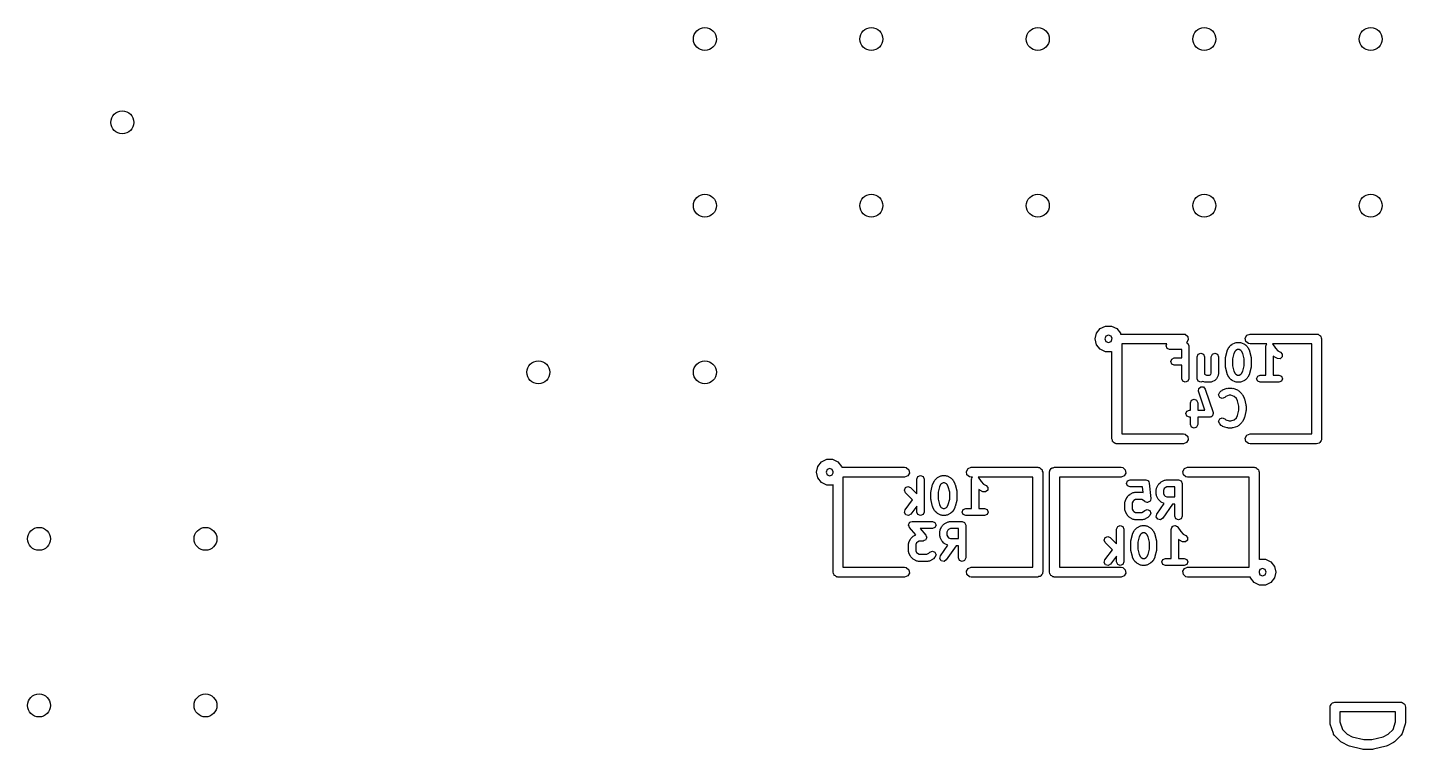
# Model space of a CAD drawing. Extents: x 0.14 to 1.86, y 0.19 to 1.06.
# Drawn here: x 0.143 to 0.971, y 0.624 to 1.057 of the extents above; entities that cross this region are included whole.
import ezdxf

# ---------------------------------------------------------------- set-up
doc = ezdxf.new("R2010")
doc.units = 0
doc.header["$MEASUREMENT"] = 0
doc.layers.add('BLACK', color=7, linetype='CONTINUOUS')

msp = doc.modelspace()

# ---------------------------------------------------------------- linework, layer by layer
at = {"layer": 'BLACK', "linetype": 'CONTINUOUS'}
for p, q in [((0.78754, 0.87622), (0.79073, 0.87775)), ((0.79073, 0.87775), (0.79427, 0.87775)), ((0.79427, 0.87775), (0.79746, 0.87622)), ((0.78455, 0.87), (0.78533, 0.87345)), ((0.78533, 0.86655), (0.78455, 0.87)), ((0.78533, 0.87345), (0.78754, 0.87622)), ((0.79093, 0.87157), (0.79028, 0.87)), ((0.79028, 0.87), (0.79093, 0.86843)), ((0.7925, 0.87222), (0.79093, 0.87157)), ((0.79407, 0.87157), (0.7925, 0.87222)), ((0.7946, 0.87029), (0.79407, 0.87157)), ((0.79407, 0.86843), (0.79455, 0.86959)), ((0.79455, 0.87), (0.7946, 0.87029)), ((0.79455, 0.86959), (0.79455, 0.87)), ((0.79746, 0.87622), (0.79967, 0.87345)), ((0.79967, 0.87345), (0.79978, 0.87295)), ((0.79978, 0.87295), (0.8375, 0.87295)), ((0.8375, 0.87295), (0.83851, 0.87277)), ((0.83851, 0.87277), (0.84006, 0.87148)), ((0.84041, 0.86949), (0.8394, 0.86774)), ((0.84006, 0.87148), (0.84041, 0.86949)), ((0.87459, 0.87051), (0.8756, 0.87226)), ((0.87494, 0.86852), (0.87459, 0.87051)), ((0.8756, 0.87226), (0.8775, 0.87295)), ((0.8775, 0.87295), (0.9175, 0.87295)), ((0.9175, 0.87295), (0.91788, 0.87289)), ((0.91788, 0.87289), (0.91801, 0.87291)), ((0.91801, 0.87291), (0.91813, 0.87284)), ((0.91813, 0.87284), (0.91851, 0.87277)), ((0.91851, 0.87277), (0.9191, 0.87228)), ((0.9191, 0.87228), (0.91976, 0.8719)), ((0.91976, 0.8719), (0.91985, 0.87165)), ((0.91985, 0.87165), (0.92006, 0.87148)), ((0.92006, 0.87148), (0.92019, 0.87072)), ((0.92019, 0.87072), (0.92045, 0.87)), ((0.92045, 0.87), (0.92045, 0.81)), ((0.78754, 0.86378), (0.78533, 0.86655)), ((0.79073, 0.86225), (0.78754, 0.86378)), ((0.79427, 0.86225), (0.79073, 0.86225)), ((0.79093, 0.86843), (0.7925, 0.86778)), ((0.7925, 0.86778), (0.79407, 0.86843)), ((0.79455, 0.86238), (0.79427, 0.86225)), ((0.79455, 0.81), (0.79455, 0.86238)), ((0.82756, 0.86705), (0.80045, 0.86705)), ((0.80045, 0.86705), (0.80045, 0.81295)), ((0.82705, 0.86581), (0.82756, 0.86705)), ((0.82768, 0.86429), (0.82705, 0.86581)), ((0.8292, 0.86366), (0.82768, 0.86429)), ((0.83643, 0.86366), (0.8292, 0.86366)), ((0.83643, 0.85858), (0.83643, 0.86366)), ((0.8394, 0.86774), (0.83925, 0.86768)), ((0.83925, 0.86768), (0.8401, 0.86733)), ((0.8401, 0.86733), (0.84073, 0.86581)), ((0.84073, 0.86581), (0.84073, 0.84611)), ((0.84644, 0.86076), (0.84796, 0.86139)), ((0.84796, 0.86139), (0.84948, 0.86076)), ((0.85488, 0.86076), (0.8564, 0.86139)), ((0.8564, 0.86139), (0.85792, 0.86076)), ((0.86276, 0.85883), (0.8637, 0.86258)), ((0.8637, 0.86258), (0.86384, 0.86278)), ((0.86384, 0.86278), (0.86386, 0.86302)), ((0.86386, 0.86302), (0.8648, 0.8649)), ((0.8648, 0.8649), (0.86507, 0.86513)), ((0.86507, 0.86513), (0.8652, 0.86545)), ((0.8652, 0.86545), (0.86614, 0.86639)), ((0.86614, 0.86639), (0.86647, 0.86653)), ((0.86647, 0.86653), (0.8667, 0.86679)), ((0.8667, 0.86679), (0.86857, 0.86773)), ((0.86781, 0.86131), (0.867, 0.85804)), ((0.86849, 0.86266), (0.86781, 0.86131)), ((0.86893, 0.8631), (0.86849, 0.86266)), ((0.86857, 0.86773), (0.86907, 0.86777)), ((0.87004, 0.86366), (0.86893, 0.8631)), ((0.86907, 0.86777), (0.86954, 0.86796)), ((0.86954, 0.86796), (0.87141, 0.86796)), ((0.8709, 0.86366), (0.87004, 0.86366)), ((0.87201, 0.8631), (0.8709, 0.86366)), ((0.87141, 0.86796), (0.87187, 0.86777)), ((0.87187, 0.86777), (0.87237, 0.86773)), ((0.87246, 0.86266), (0.87201, 0.8631)), ((0.87237, 0.86773), (0.87425, 0.86679)), ((0.87314, 0.86131), (0.87246, 0.86266)), ((0.87395, 0.85804), (0.87314, 0.86131)), ((0.87425, 0.86679), (0.87448, 0.86653)), ((0.87448, 0.86653), (0.87481, 0.86639)), ((0.87481, 0.86639), (0.87575, 0.86545)), ((0.87649, 0.86723), (0.87494, 0.86852)), ((0.87575, 0.86545), (0.87588, 0.86513)), ((0.87588, 0.86513), (0.87615, 0.8649)), ((0.87615, 0.8649), (0.87709, 0.86302)), ((0.8775, 0.86705), (0.87649, 0.86723)), ((0.87709, 0.86302), (0.8771, 0.86278)), ((0.8771, 0.86278), (0.87725, 0.86258)), ((0.87725, 0.86258), (0.87819, 0.85883)), ((0.8876, 0.86705), (0.8775, 0.86705)), ((0.88709, 0.86581), (0.88717, 0.86601)), ((0.88709, 0.84826), (0.88709, 0.86581)), ((0.88713, 0.86623), (0.88748, 0.86675)), ((0.88717, 0.86601), (0.88713, 0.86623)), ((0.88748, 0.86675), (0.8876, 0.86705)), ((0.91455, 0.86705), (0.89096, 0.86705)), ((0.89096, 0.86705), (0.89102, 0.867)), ((0.89102, 0.867), (0.89278, 0.86437)), ((0.89278, 0.86437), (0.89426, 0.86289)), ((0.89426, 0.86289), (0.89583, 0.8621)), ((0.89583, 0.8621), (0.8969, 0.86086)), ((0.8969, 0.86086), (0.89679, 0.85922)), ((0.91455, 0.81295), (0.91455, 0.86705)), ((0.82986, 0.85643), (0.83049, 0.85795)), ((0.83049, 0.85491), (0.82986, 0.85643)), ((0.83049, 0.85795), (0.83201, 0.85858)), ((0.83201, 0.85428), (0.83049, 0.85491)), ((0.83201, 0.85858), (0.83643, 0.85858)), ((0.83643, 0.85428), (0.83201, 0.85428)), ((0.83643, 0.84611), (0.83643, 0.85428)), ((0.84581, 0.85924), (0.84644, 0.86076)), ((0.84581, 0.84611), (0.84581, 0.85924)), ((0.84948, 0.86076), (0.85011, 0.85924)), ((0.85011, 0.85924), (0.85011, 0.84888)), ((0.85425, 0.85924), (0.85488, 0.86076)), ((0.85425, 0.84943), (0.85425, 0.85924)), ((0.85792, 0.86076), (0.85855, 0.85924)), ((0.85855, 0.85924), (0.85855, 0.84892)), ((0.8627, 0.85831), (0.8628, 0.85856)), ((0.8627, 0.85361), (0.8627, 0.85831)), ((0.8628, 0.85336), (0.8627, 0.85361)), ((0.8628, 0.85856), (0.86276, 0.85883)), ((0.86276, 0.85309), (0.8628, 0.85336)), ((0.8637, 0.84934), (0.86276, 0.85309)), ((0.867, 0.85804), (0.867, 0.85388)), ((0.867, 0.85388), (0.86781, 0.85061)), ((0.87314, 0.85061), (0.87395, 0.85388)), ((0.87395, 0.85388), (0.87395, 0.85804)), ((0.87819, 0.85309), (0.87725, 0.84934)), ((0.87819, 0.85883), (0.87815, 0.85856)), ((0.87815, 0.85856), (0.87825, 0.85831)), ((0.87825, 0.85361), (0.87815, 0.85336)), ((0.87815, 0.85336), (0.87819, 0.85309)), ((0.87825, 0.85831), (0.87825, 0.85361)), ((0.89147, 0.8596), (0.89139, 0.85968)), ((0.89139, 0.85968), (0.89139, 0.84826)), ((0.89179, 0.85946), (0.89147, 0.8596)), ((0.89203, 0.8592), (0.89179, 0.85946)), ((0.8939, 0.85826), (0.89203, 0.8592)), ((0.89554, 0.85814), (0.8939, 0.85826)), ((0.89679, 0.85922), (0.89554, 0.85814)), ((0.83706, 0.84459), (0.83643, 0.84611)), ((0.83858, 0.84396), (0.83706, 0.84459)), ((0.8401, 0.84459), (0.83858, 0.84396)), ((0.84073, 0.84611), (0.8401, 0.84459)), ((0.84644, 0.84459), (0.84581, 0.84611)), ((0.84796, 0.84396), (0.84644, 0.84459)), ((0.84922, 0.84448), (0.84796, 0.84396)), ((0.84981, 0.84419), (0.84922, 0.84448)), ((0.85011, 0.84888), (0.85017, 0.84882)), ((0.85017, 0.84882), (0.85128, 0.84826)), ((0.85128, 0.84826), (0.85308, 0.84826)), ((0.85308, 0.84826), (0.85386, 0.84865)), ((0.85386, 0.84865), (0.85425, 0.84943)), ((0.85643, 0.84513), (0.85455, 0.84419)), ((0.85687, 0.84564), (0.85643, 0.84513)), ((0.85739, 0.84609), (0.85687, 0.84564)), ((0.85833, 0.84796), (0.85739, 0.84609)), ((0.85836, 0.84846), (0.85833, 0.84796)), ((0.85855, 0.84892), (0.85836, 0.84846)), ((0.86384, 0.84914), (0.8637, 0.84934)), ((0.86386, 0.8489), (0.86384, 0.84914)), ((0.8648, 0.84702), (0.86386, 0.8489)), ((0.86507, 0.84679), (0.8648, 0.84702)), ((0.8652, 0.84647), (0.86507, 0.84679)), ((0.86614, 0.84553), (0.8652, 0.84647)), ((0.86647, 0.84539), (0.86614, 0.84553)), ((0.8667, 0.84513), (0.86647, 0.84539)), ((0.86857, 0.84419), (0.8667, 0.84513)), ((0.86781, 0.85061), (0.86849, 0.84926)), ((0.86849, 0.84926), (0.86893, 0.84882)), ((0.86893, 0.84882), (0.87004, 0.84826)), ((0.87004, 0.84826), (0.8709, 0.84826)), ((0.8709, 0.84826), (0.87201, 0.84882)), ((0.87201, 0.84882), (0.87246, 0.84926)), ((0.87425, 0.84513), (0.87237, 0.84419)), ((0.87246, 0.84926), (0.87314, 0.85061)), ((0.87448, 0.84539), (0.87425, 0.84513)), ((0.87481, 0.84553), (0.87448, 0.84539)), ((0.87575, 0.84647), (0.87481, 0.84553)), ((0.87588, 0.84679), (0.87575, 0.84647)), ((0.87615, 0.84702), (0.87588, 0.84679)), ((0.87709, 0.8489), (0.87615, 0.84702)), ((0.8771, 0.84914), (0.87709, 0.8489)), ((0.87725, 0.84934), (0.8771, 0.84914)), ((0.88146, 0.84611), (0.88209, 0.84763)), ((0.88209, 0.84459), (0.88146, 0.84611)), ((0.88209, 0.84763), (0.88361, 0.84826)), ((0.88361, 0.84396), (0.88209, 0.84459)), ((0.88361, 0.84826), (0.88709, 0.84826)), ((0.89139, 0.84826), (0.89486, 0.84826)), ((0.89486, 0.84826), (0.89638, 0.84763)), ((0.89638, 0.84459), (0.89486, 0.84396)), ((0.89638, 0.84763), (0.89701, 0.84611)), ((0.89701, 0.84611), (0.89638, 0.84459)), ((0.84655, 0.83857), (0.84667, 0.84021)), ((0.8503, 0.82733), (0.84655, 0.83857)), ((0.84667, 0.84021), (0.84791, 0.84129)), ((0.84791, 0.84129), (0.84955, 0.84117)), ((0.84955, 0.84117), (0.85063, 0.83993)), ((0.85031, 0.84415), (0.84981, 0.84419)), ((0.85077, 0.84396), (0.85031, 0.84415)), ((0.85063, 0.83993), (0.85532, 0.82586)), ((0.85359, 0.84396), (0.85077, 0.84396)), ((0.85405, 0.84415), (0.85359, 0.84396)), ((0.85455, 0.84419), (0.85405, 0.84415)), ((0.85863, 0.83643), (0.85926, 0.83795)), ((0.85926, 0.83491), (0.85863, 0.83643)), ((0.85926, 0.83795), (0.8602, 0.83889)), ((0.8602, 0.83889), (0.86066, 0.83908)), ((0.86066, 0.83908), (0.86104, 0.83941)), ((0.86104, 0.83941), (0.86386, 0.84035)), ((0.86488, 0.83616), (0.86288, 0.83549)), ((0.86386, 0.84035), (0.86421, 0.84032)), ((0.86421, 0.84032), (0.86454, 0.84046)), ((0.86454, 0.84046), (0.86641, 0.84046)), ((0.86606, 0.83616), (0.86488, 0.83616)), ((0.86806, 0.83549), (0.86606, 0.83616)), ((0.86641, 0.84046), (0.86674, 0.84032)), ((0.86674, 0.84032), (0.86709, 0.84035)), ((0.86709, 0.84035), (0.86991, 0.83941)), ((0.86907, 0.84415), (0.86857, 0.84419)), ((0.86954, 0.84396), (0.86907, 0.84415)), ((0.87141, 0.84396), (0.86954, 0.84396)), ((0.86991, 0.83941), (0.87028, 0.83908)), ((0.87028, 0.83908), (0.87075, 0.83889)), ((0.87075, 0.83889), (0.87262, 0.83702)), ((0.87187, 0.84415), (0.87141, 0.84396)), ((0.87237, 0.84419), (0.87187, 0.84415)), ((0.87262, 0.83702), (0.87276, 0.83669)), ((0.87276, 0.83669), (0.87303, 0.83646)), ((0.87303, 0.83646), (0.87396, 0.83458)), ((0.88924, 0.84396), (0.88361, 0.84396)), ((0.89486, 0.84396), (0.88924, 0.84396)), ((0.84175, 0.83174), (0.84238, 0.83326)), ((0.84175, 0.82733), (0.84175, 0.83174)), ((0.84238, 0.83326), (0.8439, 0.83389)), ((0.8439, 0.83389), (0.84542, 0.83326)), ((0.84542, 0.83326), (0.84605, 0.83174)), ((0.84605, 0.83174), (0.84605, 0.82733)), ((0.86078, 0.83428), (0.85926, 0.83491)), ((0.8623, 0.83491), (0.86078, 0.83428)), ((0.86288, 0.83549), (0.8623, 0.83491)), ((0.86934, 0.83422), (0.86806, 0.83549)), ((0.87001, 0.83287), (0.86934, 0.83422)), ((0.87083, 0.8296), (0.87001, 0.83287)), ((0.87083, 0.82732), (0.87083, 0.8296)), ((0.87396, 0.83458), (0.87398, 0.83434)), ((0.87398, 0.83434), (0.87413, 0.83414)), ((0.87413, 0.83414), (0.87506, 0.83039)), ((0.87506, 0.83039), (0.87502, 0.83012)), ((0.87502, 0.83012), (0.87513, 0.82987)), ((0.87513, 0.82987), (0.87513, 0.82705)), ((0.83893, 0.82518), (0.83956, 0.8267)), ((0.83956, 0.82366), (0.83893, 0.82518)), ((0.83956, 0.8267), (0.84108, 0.82733)), ((0.84108, 0.82303), (0.83956, 0.82366)), ((0.84108, 0.82733), (0.84175, 0.82733)), ((0.84175, 0.82303), (0.84108, 0.82303)), ((0.84175, 0.81861), (0.84175, 0.82303)), ((0.84605, 0.82733), (0.8503, 0.82733)), ((0.85328, 0.82303), (0.84605, 0.82303)), ((0.84605, 0.82303), (0.84605, 0.81861)), ((0.85361, 0.82316), (0.85328, 0.82303)), ((0.85396, 0.82314), (0.85361, 0.82316)), ((0.85434, 0.82346), (0.85396, 0.82314)), ((0.8548, 0.82366), (0.85434, 0.82346)), ((0.85493, 0.82398), (0.8548, 0.82366)), ((0.8552, 0.82422), (0.85493, 0.82398)), ((0.85524, 0.82471), (0.8552, 0.82422)), ((0.85543, 0.82518), (0.85524, 0.82471)), ((0.85532, 0.82586), (0.85529, 0.8255)), ((0.85529, 0.8255), (0.85543, 0.82518)), ((0.85863, 0.82049), (0.85926, 0.82201)), ((0.85926, 0.81897), (0.85863, 0.82049)), ((0.85926, 0.82201), (0.86078, 0.82264)), ((0.86078, 0.82264), (0.8623, 0.82201)), ((0.8623, 0.82201), (0.86288, 0.82143)), ((0.86288, 0.82143), (0.86488, 0.82076)), ((0.86488, 0.82076), (0.86606, 0.82076)), ((0.86606, 0.82076), (0.86806, 0.82143)), ((0.86806, 0.82143), (0.86934, 0.8227)), ((0.86934, 0.8227), (0.87001, 0.82405)), ((0.87001, 0.82405), (0.87083, 0.82732)), ((0.87262, 0.8199), (0.87075, 0.81803)), ((0.87276, 0.82023), (0.87262, 0.8199)), ((0.87303, 0.82046), (0.87276, 0.82023)), ((0.87396, 0.82234), (0.87303, 0.82046)), ((0.87398, 0.82258), (0.87396, 0.82234)), ((0.87413, 0.82278), (0.87398, 0.82258)), ((0.87506, 0.82653), (0.87413, 0.82278)), ((0.87513, 0.82705), (0.87502, 0.8268)), ((0.87502, 0.8268), (0.87506, 0.82653)), ((0.80045, 0.81295), (0.8375, 0.81295)), ((0.8375, 0.81295), (0.83851, 0.81277)), ((0.83851, 0.81277), (0.84006, 0.81148)), ((0.84006, 0.81148), (0.84041, 0.80949)), ((0.84238, 0.81709), (0.84175, 0.81861)), ((0.8439, 0.81646), (0.84238, 0.81709)), ((0.84542, 0.81709), (0.8439, 0.81646)), ((0.84605, 0.81861), (0.84542, 0.81709)), ((0.8602, 0.81803), (0.85926, 0.81897)), ((0.86066, 0.81784), (0.8602, 0.81803)), ((0.86104, 0.81751), (0.86066, 0.81784)), ((0.86386, 0.81657), (0.86104, 0.81751)), ((0.86421, 0.8166), (0.86386, 0.81657)), ((0.86454, 0.81646), (0.86421, 0.8166)), ((0.86641, 0.81646), (0.86454, 0.81646)), ((0.86674, 0.8166), (0.86641, 0.81646)), ((0.86709, 0.81657), (0.86674, 0.8166)), ((0.86991, 0.81751), (0.86709, 0.81657)), ((0.87028, 0.81784), (0.86991, 0.81751)), ((0.87075, 0.81803), (0.87028, 0.81784)), ((0.87459, 0.81051), (0.8756, 0.81226)), ((0.8756, 0.81226), (0.8775, 0.81295)), ((0.8775, 0.81295), (0.91455, 0.81295)), ((0.79481, 0.80928), (0.79455, 0.81)), ((0.79494, 0.80852), (0.79481, 0.80928)), ((0.79515, 0.80835), (0.79494, 0.80852)), ((0.79524, 0.8081), (0.79515, 0.80835)), ((0.7959, 0.80772), (0.79524, 0.8081)), ((0.79649, 0.80723), (0.7959, 0.80772)), ((0.79687, 0.80716), (0.79649, 0.80723)), ((0.79699, 0.80709), (0.79687, 0.80716)), ((0.79712, 0.80711), (0.79699, 0.80709)), ((0.7975, 0.80705), (0.79712, 0.80711)), ((0.8375, 0.80705), (0.7975, 0.80705)), ((0.8394, 0.80774), (0.8375, 0.80705)), ((0.84041, 0.80949), (0.8394, 0.80774)), ((0.87494, 0.80852), (0.87459, 0.81051)), ((0.87649, 0.80723), (0.87494, 0.80852)), ((0.8775, 0.80705), (0.87649, 0.80723)), ((0.9175, 0.80705), (0.8775, 0.80705)), ((0.91822, 0.80731), (0.9175, 0.80705)), ((0.91898, 0.80744), (0.91822, 0.80731)), ((0.91915, 0.80765), (0.91898, 0.80744)), ((0.9194, 0.80774), (0.91915, 0.80765)), ((0.91978, 0.8084), (0.9194, 0.80774)), ((0.92027, 0.80899), (0.91978, 0.8084)), ((0.92034, 0.80937), (0.92027, 0.80899)), ((0.92041, 0.80949), (0.92034, 0.80937)), ((0.92045, 0.81), (0.92039, 0.80962)), ((0.92039, 0.80962), (0.92041, 0.80949)), ((0.61783, 0.79345), (0.62004, 0.79622)), ((0.62004, 0.79622), (0.62323, 0.79775)), ((0.62323, 0.79775), (0.62677, 0.79775)), ((0.62677, 0.79775), (0.62996, 0.79622)), ((0.62996, 0.79622), (0.63217, 0.79345)), ((0.61705, 0.79), (0.61783, 0.79345)), ((0.61783, 0.78655), (0.61705, 0.79)), ((0.62004, 0.78378), (0.61783, 0.78655)), ((0.62343, 0.79157), (0.62278, 0.79)), ((0.62278, 0.79), (0.62343, 0.78843)), ((0.625, 0.79222), (0.62343, 0.79157)), ((0.62343, 0.78843), (0.625, 0.78778)), ((0.62657, 0.79157), (0.625, 0.79222)), ((0.625, 0.78778), (0.62657, 0.78843)), ((0.6271, 0.79029), (0.62657, 0.79157)), ((0.62657, 0.78843), (0.62705, 0.78959)), ((0.62705, 0.79), (0.6271, 0.79029)), ((0.62705, 0.78959), (0.62705, 0.79)), ((0.63217, 0.79345), (0.63228, 0.79295)), ((0.63228, 0.79295), (0.67, 0.79295)), ((0.67, 0.78705), (0.63295, 0.78705)), ((0.63295, 0.78705), (0.63295, 0.73295)), ((0.67, 0.79295), (0.67101, 0.79277)), ((0.6719, 0.78774), (0.67, 0.78705)), ((0.67101, 0.79277), (0.67256, 0.79148)), ((0.67291, 0.78949), (0.6719, 0.78774)), ((0.67256, 0.79148), (0.67291, 0.78949)), ((0.67737, 0.78581), (0.678, 0.78733)), ((0.678, 0.78733), (0.67952, 0.78796)), ((0.67952, 0.78796), (0.68104, 0.78733)), ((0.68104, 0.78733), (0.68167, 0.78581)), ((0.68832, 0.78545), (0.68926, 0.78639)), ((0.68926, 0.78639), (0.68959, 0.78653)), ((0.68959, 0.78653), (0.68982, 0.78679)), ((0.68982, 0.78679), (0.69169, 0.78773)), ((0.69169, 0.78773), (0.69219, 0.78777)), ((0.69219, 0.78777), (0.69265, 0.78796)), ((0.69265, 0.78796), (0.69453, 0.78796)), ((0.69453, 0.78796), (0.69499, 0.78777)), ((0.69499, 0.78777), (0.69549, 0.78773)), ((0.69549, 0.78773), (0.69737, 0.78679)), ((0.69737, 0.78679), (0.6976, 0.78653)), ((0.6976, 0.78653), (0.69793, 0.78639)), ((0.69793, 0.78639), (0.69887, 0.78545)), ((0.70709, 0.79051), (0.7081, 0.79226)), ((0.70744, 0.78852), (0.70709, 0.79051)), ((0.70899, 0.78723), (0.70744, 0.78852)), ((0.7081, 0.79226), (0.71, 0.79295)), ((0.71, 0.78705), (0.70899, 0.78723)), ((0.71, 0.79295), (0.75, 0.79295)), ((0.71072, 0.78705), (0.71, 0.78705)), ((0.71025, 0.78623), (0.71059, 0.78675)), ((0.71059, 0.78675), (0.71072, 0.78705)), ((0.74705, 0.78705), (0.71408, 0.78705)), ((0.71408, 0.78705), (0.71414, 0.787)), ((0.71414, 0.787), (0.7159, 0.78437)), ((0.74705, 0.73295), (0.74705, 0.78705)), ((0.75, 0.79295), (0.75038, 0.79289)), ((0.75038, 0.79289), (0.75051, 0.79291)), ((0.75051, 0.79291), (0.75063, 0.79284)), ((0.75063, 0.79284), (0.75101, 0.79277)), ((0.75101, 0.79277), (0.7516, 0.79228)), ((0.7516, 0.79228), (0.75226, 0.7919)), ((0.75226, 0.7919), (0.75235, 0.79165)), ((0.75235, 0.79165), (0.75256, 0.79148)), ((0.75256, 0.79148), (0.75269, 0.79072)), ((0.75269, 0.79072), (0.75295, 0.79)), ((0.75295, 0.79), (0.75295, 0.73)), ((0.75705, 0.79), (0.75711, 0.79038)), ((0.75705, 0.73), (0.75705, 0.79)), ((0.75709, 0.79051), (0.75716, 0.79063)), ((0.75711, 0.79038), (0.75709, 0.79051)), ((0.75716, 0.79063), (0.75723, 0.79101)), ((0.75723, 0.79101), (0.75772, 0.7916)), ((0.75772, 0.7916), (0.7581, 0.79226)), ((0.7581, 0.79226), (0.75835, 0.79235)), ((0.75835, 0.79235), (0.75852, 0.79256)), ((0.75852, 0.79256), (0.75928, 0.79269)), ((0.75928, 0.79269), (0.76, 0.79295)), ((0.76, 0.79295), (0.8, 0.79295)), ((0.8, 0.78705), (0.76295, 0.78705)), ((0.76295, 0.78705), (0.76295, 0.73295)), ((0.8, 0.79295), (0.80101, 0.79277)), ((0.8019, 0.78774), (0.8, 0.78705)), ((0.80101, 0.79277), (0.80256, 0.79148)), ((0.80291, 0.78949), (0.8019, 0.78774)), ((0.80256, 0.79148), (0.80291, 0.78949)), ((0.83709, 0.79051), (0.8381, 0.79226)), ((0.83744, 0.78852), (0.83709, 0.79051)), ((0.83899, 0.78723), (0.83744, 0.78852)), ((0.8381, 0.79226), (0.84, 0.79295)), ((0.84, 0.78705), (0.83899, 0.78723)), ((0.84, 0.79295), (0.88, 0.79295)), ((0.87705, 0.78705), (0.84, 0.78705)), ((0.87705, 0.73295), (0.87705, 0.78705)), ((0.88, 0.79295), (0.88038, 0.79289)), ((0.88038, 0.79289), (0.88051, 0.79291)), ((0.88051, 0.79291), (0.88063, 0.79284)), ((0.88063, 0.79284), (0.88101, 0.79277)), ((0.88101, 0.79277), (0.8816, 0.79228)), ((0.8816, 0.79228), (0.88226, 0.7919)), ((0.88226, 0.7919), (0.88235, 0.79165)), ((0.88235, 0.79165), (0.88256, 0.79148)), ((0.88256, 0.79148), (0.88269, 0.79072)), ((0.88269, 0.79072), (0.88295, 0.79)), ((0.88295, 0.79), (0.88295, 0.73762)), ((0.62323, 0.78225), (0.62004, 0.78378)), ((0.62677, 0.78225), (0.62323, 0.78225)), ((0.62705, 0.78238), (0.62677, 0.78225)), ((0.62705, 0.73), (0.62705, 0.78238)), ((0.66987, 0.77924), (0.6705, 0.78076)), ((0.6705, 0.77772), (0.66987, 0.77924)), ((0.6705, 0.78076), (0.67202, 0.78139)), ((0.67202, 0.78139), (0.67354, 0.78076)), ((0.67354, 0.78076), (0.67737, 0.77693)), ((0.67737, 0.77693), (0.67737, 0.78581)), ((0.68167, 0.78581), (0.68167, 0.76611)), ((0.68581, 0.77831), (0.68592, 0.77856)), ((0.68581, 0.77361), (0.68581, 0.77831)), ((0.68588, 0.77883), (0.68682, 0.78258)), ((0.68592, 0.77856), (0.68588, 0.77883)), ((0.68682, 0.78258), (0.68696, 0.78278)), ((0.68696, 0.78278), (0.68698, 0.78302)), ((0.68698, 0.78302), (0.68792, 0.7849)), ((0.68792, 0.7849), (0.68818, 0.78513)), ((0.68818, 0.78513), (0.68832, 0.78545)), ((0.69093, 0.78131), (0.69011, 0.77804)), ((0.69161, 0.78266), (0.69093, 0.78131)), ((0.69205, 0.7831), (0.69161, 0.78266)), ((0.69316, 0.78366), (0.69205, 0.7831)), ((0.69402, 0.78366), (0.69316, 0.78366)), ((0.69513, 0.7831), (0.69402, 0.78366)), ((0.69558, 0.78266), (0.69513, 0.7831)), ((0.69625, 0.78131), (0.69558, 0.78266)), ((0.69707, 0.77804), (0.69625, 0.78131)), ((0.69887, 0.78545), (0.699, 0.78513)), ((0.699, 0.78513), (0.69927, 0.7849)), ((0.69927, 0.7849), (0.70021, 0.78302)), ((0.70021, 0.78302), (0.70022, 0.78278)), ((0.70022, 0.78278), (0.70037, 0.78258)), ((0.70037, 0.78258), (0.70131, 0.77883)), ((0.70131, 0.77883), (0.70127, 0.77856)), ((0.70127, 0.77856), (0.70137, 0.77831)), ((0.70137, 0.77831), (0.70137, 0.77361)), ((0.7102, 0.78581), (0.71029, 0.78601)), ((0.7102, 0.76826), (0.7102, 0.78581)), ((0.71029, 0.78601), (0.71025, 0.78623)), ((0.71459, 0.7796), (0.7145, 0.77968)), ((0.7145, 0.77968), (0.7145, 0.76826)), ((0.71491, 0.77946), (0.71459, 0.7796)), ((0.71515, 0.7792), (0.71491, 0.77946)), ((0.71702, 0.77826), (0.71515, 0.7792)), ((0.7159, 0.78437), (0.71738, 0.78289)), ((0.71866, 0.77814), (0.71702, 0.77826)), ((0.71738, 0.78289), (0.71894, 0.7821)), ((0.71991, 0.77922), (0.71866, 0.77814)), ((0.71894, 0.7821), (0.72002, 0.78086)), ((0.72002, 0.78086), (0.71991, 0.77922)), ((0.80331, 0.78331), (0.80394, 0.78483)), ((0.80394, 0.78179), (0.80331, 0.78331)), ((0.80394, 0.78483), (0.80546, 0.78546)), ((0.80546, 0.78116), (0.80394, 0.78179)), ((0.80546, 0.78546), (0.81484, 0.78546)), ((0.81289, 0.78116), (0.80546, 0.78116)), ((0.81323, 0.77785), (0.81289, 0.78116)), ((0.81484, 0.78546), (0.81551, 0.78518)), ((0.81551, 0.78518), (0.8162, 0.78497)), ((0.8162, 0.78497), (0.81626, 0.78487)), ((0.81626, 0.78487), (0.81636, 0.78483)), ((0.81636, 0.78483), (0.81664, 0.78416)), ((0.81664, 0.78416), (0.81698, 0.78352)), ((0.81698, 0.78352), (0.81792, 0.77414)), ((0.82113, 0.77956), (0.82132, 0.78002)), ((0.82113, 0.77674), (0.82113, 0.77956)), ((0.82132, 0.78002), (0.82136, 0.78052)), ((0.82136, 0.78052), (0.8223, 0.7824)), ((0.8223, 0.7824), (0.82257, 0.78263)), ((0.82257, 0.78263), (0.8227, 0.78295)), ((0.8227, 0.78295), (0.82364, 0.78389)), ((0.82364, 0.78389), (0.82397, 0.78403)), ((0.82397, 0.78403), (0.8242, 0.78429)), ((0.8242, 0.78429), (0.82607, 0.78523)), ((0.82599, 0.78016), (0.82543, 0.77905)), ((0.82543, 0.77905), (0.82543, 0.77725)), ((0.82643, 0.7806), (0.82599, 0.78016)), ((0.82607, 0.78523), (0.82657, 0.78527)), ((0.82754, 0.78116), (0.82643, 0.7806)), ((0.82657, 0.78527), (0.82704, 0.78546)), ((0.82704, 0.78546), (0.83454, 0.78546)), ((0.83239, 0.78116), (0.82754, 0.78116)), ((0.83239, 0.77514), (0.83239, 0.78116)), ((0.83454, 0.78546), (0.83606, 0.78483)), ((0.83606, 0.78483), (0.83669, 0.78331)), ((0.83669, 0.78331), (0.83669, 0.76361)), ((0.6703, 0.7674), (0.67481, 0.77341)), ((0.67481, 0.77341), (0.6705, 0.77772)), ((0.68592, 0.77336), (0.68581, 0.77361)), ((0.68588, 0.77309), (0.68592, 0.77336)), ((0.68682, 0.76934), (0.68588, 0.77309)), ((0.69011, 0.77804), (0.69011, 0.77388)), ((0.69011, 0.77388), (0.69093, 0.77061)), ((0.69093, 0.77061), (0.69161, 0.76926)), ((0.69558, 0.76926), (0.69625, 0.77061)), ((0.69625, 0.77061), (0.69707, 0.77388)), ((0.69707, 0.77388), (0.69707, 0.77804)), ((0.70131, 0.77309), (0.70037, 0.76934)), ((0.70137, 0.77361), (0.70127, 0.77336)), ((0.70127, 0.77336), (0.70131, 0.77309)), ((0.80237, 0.77205), (0.80256, 0.77252)), ((0.80237, 0.76736), (0.80237, 0.77205)), ((0.80256, 0.77252), (0.8026, 0.77301)), ((0.8026, 0.77301), (0.80354, 0.77489)), ((0.80354, 0.77489), (0.8038, 0.77512)), ((0.8038, 0.77512), (0.80394, 0.77545)), ((0.80394, 0.77545), (0.80488, 0.77639)), ((0.80488, 0.77639), (0.8052, 0.77652)), ((0.8052, 0.77652), (0.80544, 0.77679)), ((0.80544, 0.77679), (0.80731, 0.77773)), ((0.80723, 0.77266), (0.80667, 0.77155)), ((0.80667, 0.77155), (0.80667, 0.76787)), ((0.80767, 0.7731), (0.80723, 0.77266)), ((0.80731, 0.77773), (0.80781, 0.77776)), ((0.80878, 0.77366), (0.80767, 0.7731)), ((0.80781, 0.77776), (0.80827, 0.77796)), ((0.80827, 0.77796), (0.81296, 0.77796)), ((0.81246, 0.77366), (0.80878, 0.77366)), ((0.81357, 0.7731), (0.81246, 0.77366)), ((0.81296, 0.77796), (0.81323, 0.77785)), ((0.81426, 0.77241), (0.81357, 0.7731)), ((0.81436, 0.77237), (0.81426, 0.77241)), ((0.81442, 0.77227), (0.81436, 0.77237)), ((0.81511, 0.77206), (0.81442, 0.77227)), ((0.81578, 0.77178), (0.81511, 0.77206)), ((0.81588, 0.77182), (0.81578, 0.77178)), ((0.81599, 0.77179), (0.81588, 0.77182)), ((0.81663, 0.77213), (0.81599, 0.77179)), ((0.8173, 0.77241), (0.81663, 0.77213)), ((0.81734, 0.77251), (0.8173, 0.77241)), ((0.81744, 0.77257), (0.81734, 0.77251)), ((0.81765, 0.77326), (0.81744, 0.77257)), ((0.81793, 0.77393), (0.81765, 0.77326)), ((0.81792, 0.77414), (0.81788, 0.77403)), ((0.81788, 0.77403), (0.81793, 0.77393)), ((0.82132, 0.77628), (0.82113, 0.77674)), ((0.82136, 0.77578), (0.82132, 0.77628)), ((0.8223, 0.77391), (0.82136, 0.77578)), ((0.82152, 0.76484), (0.82593, 0.77114)), ((0.82257, 0.77367), (0.8223, 0.77391)), ((0.8227, 0.77335), (0.82257, 0.77367)), ((0.82364, 0.77241), (0.8227, 0.77335)), ((0.82397, 0.77227), (0.82364, 0.77241)), ((0.8242, 0.77201), (0.82397, 0.77227)), ((0.82593, 0.77114), (0.8242, 0.77201)), ((0.83097, 0.77084), (0.82504, 0.76238)), ((0.82543, 0.77725), (0.82599, 0.77614)), ((0.82599, 0.77614), (0.82643, 0.7757)), ((0.82643, 0.7757), (0.82754, 0.77514)), ((0.82754, 0.77514), (0.83239, 0.77514)), ((0.83239, 0.77084), (0.83097, 0.77084)), ((0.83239, 0.76361), (0.83239, 0.77084)), ((0.66989, 0.76581), (0.6703, 0.7674)), ((0.67073, 0.76439), (0.66989, 0.76581)), ((0.67232, 0.76398), (0.67073, 0.76439)), ((0.67374, 0.76482), (0.67232, 0.76398)), ((0.67737, 0.76967), (0.67374, 0.76482)), ((0.67737, 0.76611), (0.67737, 0.76967)), ((0.678, 0.76459), (0.67737, 0.76611)), ((0.67952, 0.76396), (0.678, 0.76459)), ((0.68104, 0.76459), (0.67952, 0.76396)), ((0.68167, 0.76611), (0.68104, 0.76459)), ((0.68696, 0.76914), (0.68682, 0.76934)), ((0.68698, 0.7689), (0.68696, 0.76914)), ((0.68792, 0.76702), (0.68698, 0.7689)), ((0.68818, 0.76679), (0.68792, 0.76702)), ((0.68832, 0.76647), (0.68818, 0.76679)), ((0.68926, 0.76553), (0.68832, 0.76647)), ((0.68959, 0.76539), (0.68926, 0.76553)), ((0.68982, 0.76513), (0.68959, 0.76539)), ((0.69169, 0.76419), (0.68982, 0.76513)), ((0.69161, 0.76926), (0.69205, 0.76882)), ((0.69219, 0.76415), (0.69169, 0.76419)), ((0.69205, 0.76882), (0.69316, 0.76826)), ((0.69265, 0.76396), (0.69219, 0.76415)), ((0.69453, 0.76396), (0.69265, 0.76396)), ((0.69316, 0.76826), (0.69402, 0.76826)), ((0.69402, 0.76826), (0.69513, 0.76882)), ((0.69499, 0.76415), (0.69453, 0.76396)), ((0.69549, 0.76419), (0.69499, 0.76415)), ((0.69513, 0.76882), (0.69558, 0.76926)), ((0.69737, 0.76513), (0.69549, 0.76419)), ((0.6976, 0.76539), (0.69737, 0.76513)), ((0.69793, 0.76553), (0.6976, 0.76539)), ((0.69887, 0.76647), (0.69793, 0.76553)), ((0.699, 0.76679), (0.69887, 0.76647)), ((0.69927, 0.76702), (0.699, 0.76679)), ((0.70021, 0.7689), (0.69927, 0.76702)), ((0.70022, 0.76914), (0.70021, 0.7689)), ((0.70037, 0.76934), (0.70022, 0.76914)), ((0.70458, 0.76611), (0.70521, 0.76763)), ((0.70521, 0.76459), (0.70458, 0.76611)), ((0.70521, 0.76763), (0.70673, 0.76826)), ((0.70673, 0.76396), (0.70521, 0.76459)), ((0.70673, 0.76826), (0.7102, 0.76826)), ((0.71235, 0.76396), (0.70673, 0.76396)), ((0.71798, 0.76396), (0.71235, 0.76396)), ((0.7145, 0.76826), (0.71798, 0.76826)), ((0.71798, 0.76826), (0.7195, 0.76763)), ((0.7195, 0.76459), (0.71798, 0.76396)), ((0.7195, 0.76763), (0.72013, 0.76611)), ((0.72013, 0.76611), (0.7195, 0.76459)), ((0.80256, 0.7669), (0.80237, 0.76736)), ((0.8026, 0.7664), (0.80256, 0.7669)), ((0.80354, 0.76452), (0.8026, 0.7664)), ((0.8038, 0.76429), (0.80354, 0.76452)), ((0.80394, 0.76397), (0.8038, 0.76429)), ((0.80488, 0.76303), (0.80394, 0.76397)), ((0.8052, 0.76289), (0.80488, 0.76303)), ((0.80544, 0.76263), (0.8052, 0.76289)), ((0.80731, 0.76169), (0.80544, 0.76263)), ((0.80667, 0.76787), (0.80723, 0.76676)), ((0.80723, 0.76676), (0.80767, 0.76632)), ((0.80781, 0.76165), (0.80731, 0.76169)), ((0.80767, 0.76632), (0.80878, 0.76576)), ((0.80827, 0.76146), (0.80781, 0.76165)), ((0.80878, 0.76576), (0.81246, 0.76576)), ((0.81246, 0.76576), (0.81357, 0.76632)), ((0.81343, 0.76165), (0.81296, 0.76146)), ((0.81393, 0.76169), (0.81343, 0.76165)), ((0.81357, 0.76632), (0.81426, 0.76701)), ((0.8158, 0.76263), (0.81393, 0.76169)), ((0.81426, 0.76701), (0.81578, 0.76764)), ((0.81578, 0.76764), (0.8173, 0.76701)), ((0.81603, 0.76289), (0.8158, 0.76263)), ((0.81636, 0.76303), (0.81603, 0.76289)), ((0.8173, 0.76397), (0.81636, 0.76303)), ((0.8173, 0.76701), (0.81793, 0.76549)), ((0.81793, 0.76549), (0.8173, 0.76397)), ((0.82117, 0.76324), (0.82152, 0.76484)), ((0.82205, 0.76185), (0.82117, 0.76324)), ((0.82366, 0.76149), (0.82205, 0.76185)), ((0.82504, 0.76238), (0.82366, 0.76149)), ((0.83302, 0.76209), (0.83239, 0.76361)), ((0.83454, 0.76146), (0.83302, 0.76209)), ((0.83606, 0.76209), (0.83454, 0.76146)), ((0.83669, 0.76361), (0.83606, 0.76209)), ((0.67237, 0.75831), (0.6724, 0.75838)), ((0.67266, 0.75761), (0.67237, 0.75831)), ((0.67238, 0.75845), (0.67271, 0.75913)), ((0.6724, 0.75838), (0.67238, 0.75845)), ((0.6729, 0.75689), (0.67266, 0.75761)), ((0.67271, 0.75913), (0.673, 0.75983)), ((0.67678, 0.75246), (0.6729, 0.75689)), ((0.673, 0.75983), (0.67307, 0.75986)), ((0.67307, 0.75986), (0.67311, 0.75993)), ((0.67311, 0.75993), (0.67382, 0.76017)), ((0.67382, 0.76017), (0.67452, 0.76046)), ((0.67452, 0.76046), (0.68672, 0.76046)), ((0.68672, 0.75616), (0.67926, 0.75616)), ((0.67926, 0.75616), (0.68271, 0.75222)), ((0.68672, 0.76046), (0.68824, 0.75983)), ((0.68824, 0.75679), (0.68672, 0.75616)), ((0.68824, 0.75983), (0.68887, 0.75831)), ((0.68887, 0.75831), (0.68824, 0.75679)), ((0.69113, 0.75456), (0.69132, 0.75502)), ((0.69113, 0.75174), (0.69113, 0.75456)), ((0.69132, 0.75502), (0.69136, 0.75552)), ((0.69136, 0.75552), (0.6923, 0.7574)), ((0.6923, 0.7574), (0.69257, 0.75763)), ((0.69257, 0.75763), (0.6927, 0.75795)), ((0.6927, 0.75795), (0.69364, 0.75889)), ((0.69364, 0.75889), (0.69397, 0.75903)), ((0.69397, 0.75903), (0.6942, 0.75929)), ((0.6942, 0.75929), (0.69607, 0.76023)), ((0.69599, 0.75516), (0.69543, 0.75405)), ((0.69543, 0.75405), (0.69543, 0.75225)), ((0.69643, 0.7556), (0.69599, 0.75516)), ((0.69607, 0.76023), (0.69657, 0.76027)), ((0.69754, 0.75616), (0.69643, 0.7556)), ((0.69657, 0.76027), (0.69704, 0.76046)), ((0.69704, 0.76046), (0.70454, 0.76046)), ((0.70239, 0.75616), (0.69754, 0.75616)), ((0.70239, 0.75014), (0.70239, 0.75616)), ((0.70454, 0.76046), (0.70606, 0.75983)), ((0.70606, 0.75983), (0.70669, 0.75831)), ((0.70669, 0.75831), (0.70669, 0.73861)), ((0.79737, 0.75581), (0.798, 0.75733)), ((0.79737, 0.74693), (0.79737, 0.75581)), ((0.798, 0.75733), (0.79952, 0.75796)), ((0.79952, 0.75796), (0.80104, 0.75733)), ((0.80104, 0.75733), (0.80167, 0.75581)), ((0.80167, 0.75581), (0.80167, 0.73611)), ((0.80698, 0.75302), (0.80792, 0.7549)), ((0.80792, 0.7549), (0.80818, 0.75513)), ((0.80818, 0.75513), (0.80832, 0.75545)), ((0.81296, 0.76146), (0.80827, 0.76146)), ((0.80832, 0.75545), (0.80926, 0.75639)), ((0.80926, 0.75639), (0.80959, 0.75653)), ((0.80959, 0.75653), (0.80982, 0.75679)), ((0.80982, 0.75679), (0.81169, 0.75773)), ((0.81169, 0.75773), (0.81219, 0.75777)), ((0.81316, 0.75366), (0.81205, 0.7531)), ((0.81219, 0.75777), (0.81265, 0.75796)), ((0.81265, 0.75796), (0.81453, 0.75796)), ((0.81402, 0.75366), (0.81316, 0.75366)), ((0.81513, 0.7531), (0.81402, 0.75366)), ((0.81453, 0.75796), (0.81499, 0.75777)), ((0.81499, 0.75777), (0.81549, 0.75773)), ((0.81549, 0.75773), (0.81737, 0.75679)), ((0.81737, 0.75679), (0.8176, 0.75653)), ((0.8176, 0.75653), (0.81793, 0.75639)), ((0.81793, 0.75639), (0.81887, 0.75545)), ((0.81887, 0.75545), (0.819, 0.75513)), ((0.819, 0.75513), (0.81927, 0.7549)), ((0.81927, 0.7549), (0.82021, 0.75302)), ((0.8302, 0.75581), (0.83029, 0.75601)), ((0.8302, 0.73826), (0.8302, 0.75581)), ((0.83025, 0.75623), (0.83059, 0.75675)), ((0.83029, 0.75601), (0.83025, 0.75623)), ((0.83059, 0.75675), (0.83083, 0.75733)), ((0.83083, 0.75733), (0.83104, 0.75741)), ((0.83104, 0.75741), (0.83116, 0.7576)), ((0.83116, 0.7576), (0.83178, 0.75772)), ((0.83178, 0.75772), (0.83235, 0.75796)), ((0.83235, 0.75796), (0.83256, 0.75788)), ((0.83256, 0.75788), (0.83278, 0.75792)), ((0.83278, 0.75792), (0.8333, 0.75757)), ((0.8333, 0.75757), (0.83388, 0.75733)), ((0.83388, 0.75733), (0.83396, 0.75713)), ((0.83396, 0.75713), (0.83414, 0.757)), ((0.83414, 0.757), (0.8359, 0.75437)), ((0.8359, 0.75437), (0.83738, 0.75289)), ((0.67237, 0.74705), (0.67256, 0.74752)), ((0.67237, 0.74236), (0.67237, 0.74705)), ((0.67256, 0.74752), (0.6726, 0.74801)), ((0.6726, 0.74801), (0.67354, 0.74989)), ((0.67354, 0.74989), (0.6738, 0.75012)), ((0.6738, 0.75012), (0.67394, 0.75045)), ((0.67394, 0.75045), (0.67488, 0.75139)), ((0.67488, 0.75139), (0.6752, 0.75152)), ((0.6752, 0.75152), (0.67544, 0.75179)), ((0.67544, 0.75179), (0.67678, 0.75246)), ((0.67723, 0.74766), (0.67667, 0.74655)), ((0.67667, 0.74655), (0.67667, 0.74287)), ((0.67767, 0.7481), (0.67723, 0.74766)), ((0.67878, 0.74866), (0.67767, 0.7481)), ((0.68109, 0.74866), (0.67878, 0.74866)), ((0.68179, 0.74894), (0.68109, 0.74866)), ((0.6825, 0.74919), (0.68179, 0.74894)), ((0.68254, 0.74926), (0.6825, 0.74919)), ((0.68261, 0.74928), (0.68254, 0.74926)), ((0.6829, 0.74998), (0.68261, 0.74928)), ((0.68271, 0.75222), (0.68295, 0.7515)), ((0.68323, 0.75066), (0.6829, 0.74998)), ((0.68295, 0.7515), (0.68324, 0.75081)), ((0.68324, 0.75081), (0.68321, 0.75073)), ((0.68321, 0.75073), (0.68323, 0.75066)), ((0.69132, 0.75128), (0.69113, 0.75174)), ((0.69136, 0.75078), (0.69132, 0.75128)), ((0.6923, 0.74891), (0.69136, 0.75078)), ((0.69152, 0.73984), (0.69593, 0.74614)), ((0.69257, 0.74867), (0.6923, 0.74891)), ((0.6927, 0.74835), (0.69257, 0.74867)), ((0.69364, 0.74741), (0.6927, 0.74835)), ((0.69397, 0.74727), (0.69364, 0.74741)), ((0.6942, 0.74701), (0.69397, 0.74727)), ((0.69593, 0.74614), (0.6942, 0.74701)), ((0.70097, 0.74584), (0.69504, 0.73738)), ((0.69543, 0.75225), (0.69599, 0.75114)), ((0.69599, 0.75114), (0.69643, 0.7507)), ((0.69643, 0.7507), (0.69754, 0.75014)), ((0.69754, 0.75014), (0.70239, 0.75014)), ((0.70239, 0.74584), (0.70097, 0.74584)), ((0.70239, 0.73861), (0.70239, 0.74584)), ((0.78987, 0.74924), (0.7905, 0.75076)), ((0.7905, 0.74772), (0.78987, 0.74924)), ((0.7905, 0.75076), (0.79202, 0.75139)), ((0.79481, 0.74341), (0.7905, 0.74772)), ((0.79202, 0.75139), (0.79354, 0.75076)), ((0.79354, 0.75076), (0.79737, 0.74693)), ((0.80581, 0.74831), (0.80592, 0.74856)), ((0.80581, 0.74361), (0.80581, 0.74831)), ((0.80588, 0.74883), (0.80682, 0.75258)), ((0.80592, 0.74856), (0.80588, 0.74883)), ((0.80682, 0.75258), (0.80696, 0.75278)), ((0.80696, 0.75278), (0.80698, 0.75302)), ((0.81093, 0.75131), (0.81011, 0.74804)), ((0.81011, 0.74804), (0.81011, 0.74388)), ((0.81161, 0.75266), (0.81093, 0.75131)), ((0.81205, 0.7531), (0.81161, 0.75266)), ((0.81558, 0.75266), (0.81513, 0.7531)), ((0.81625, 0.75131), (0.81558, 0.75266)), ((0.81707, 0.74804), (0.81625, 0.75131)), ((0.81707, 0.74388), (0.81707, 0.74804)), ((0.82021, 0.75302), (0.82022, 0.75278)), ((0.82022, 0.75278), (0.82037, 0.75258)), ((0.82037, 0.75258), (0.82131, 0.74883)), ((0.82131, 0.74883), (0.82127, 0.74856)), ((0.82127, 0.74856), (0.82137, 0.74831)), ((0.82137, 0.74831), (0.82137, 0.74361)), ((0.83459, 0.7496), (0.8345, 0.74968)), ((0.8345, 0.74968), (0.8345, 0.73826)), ((0.83491, 0.74946), (0.83459, 0.7496)), ((0.83515, 0.7492), (0.83491, 0.74946)), ((0.83702, 0.74826), (0.83515, 0.7492)), ((0.83866, 0.74814), (0.83702, 0.74826)), ((0.83738, 0.75289), (0.83894, 0.7521)), ((0.83991, 0.74922), (0.83866, 0.74814)), ((0.83894, 0.7521), (0.84002, 0.75086)), ((0.84002, 0.75086), (0.83991, 0.74922)), ((0.67256, 0.7419), (0.67237, 0.74236)), ((0.6726, 0.7414), (0.67256, 0.7419)), ((0.67354, 0.73952), (0.6726, 0.7414)), ((0.6738, 0.73929), (0.67354, 0.73952)), ((0.67394, 0.73897), (0.6738, 0.73929)), ((0.67488, 0.73803), (0.67394, 0.73897)), ((0.6752, 0.73789), (0.67488, 0.73803)), ((0.67544, 0.73763), (0.6752, 0.73789)), ((0.67731, 0.73669), (0.67544, 0.73763)), ((0.67667, 0.74287), (0.67723, 0.74176)), ((0.67723, 0.74176), (0.67767, 0.74132)), ((0.67767, 0.74132), (0.67878, 0.74076)), ((0.67878, 0.74076), (0.68339, 0.74076)), ((0.68339, 0.74076), (0.6845, 0.74132)), ((0.6845, 0.74132), (0.6852, 0.74201)), ((0.68674, 0.73763), (0.68486, 0.73669)), ((0.6852, 0.74201), (0.68672, 0.74264)), ((0.68672, 0.74264), (0.68824, 0.74201)), ((0.68697, 0.73789), (0.68674, 0.73763)), ((0.6873, 0.73803), (0.68697, 0.73789)), ((0.68824, 0.73897), (0.6873, 0.73803)), ((0.68824, 0.74201), (0.68887, 0.74049)), ((0.68887, 0.74049), (0.68824, 0.73897)), ((0.69117, 0.73824), (0.69152, 0.73984)), ((0.69205, 0.73685), (0.69117, 0.73824)), ((0.69366, 0.73649), (0.69205, 0.73685)), ((0.69504, 0.73738), (0.69366, 0.73649)), ((0.70302, 0.73709), (0.70239, 0.73861)), ((0.70454, 0.73646), (0.70302, 0.73709)), ((0.70606, 0.73709), (0.70454, 0.73646)), ((0.70669, 0.73861), (0.70606, 0.73709)), ((0.78989, 0.73581), (0.7903, 0.7374)), ((0.7903, 0.7374), (0.79481, 0.74341)), ((0.79737, 0.73967), (0.79374, 0.73482)), ((0.79737, 0.73611), (0.79737, 0.73967)), ((0.80592, 0.74336), (0.80581, 0.74361)), ((0.80588, 0.74309), (0.80592, 0.74336)), ((0.80682, 0.73934), (0.80588, 0.74309)), ((0.80696, 0.73914), (0.80682, 0.73934)), ((0.80698, 0.7389), (0.80696, 0.73914)), ((0.80792, 0.73702), (0.80698, 0.7389)), ((0.80818, 0.73679), (0.80792, 0.73702)), ((0.80832, 0.73647), (0.80818, 0.73679)), ((0.81011, 0.74388), (0.81093, 0.74061)), ((0.81093, 0.74061), (0.81161, 0.73926)), ((0.81161, 0.73926), (0.81205, 0.73882)), ((0.81205, 0.73882), (0.81316, 0.73826)), ((0.81316, 0.73826), (0.81402, 0.73826)), ((0.81402, 0.73826), (0.81513, 0.73882)), ((0.81513, 0.73882), (0.81558, 0.73926)), ((0.81558, 0.73926), (0.81625, 0.74061)), ((0.81625, 0.74061), (0.81707, 0.74388)), ((0.819, 0.73679), (0.81887, 0.73647)), ((0.81927, 0.73702), (0.819, 0.73679)), ((0.82021, 0.7389), (0.81927, 0.73702)), ((0.82022, 0.73914), (0.82021, 0.7389)), ((0.82037, 0.73934), (0.82022, 0.73914)), ((0.82131, 0.74309), (0.82037, 0.73934)), ((0.82137, 0.74361), (0.82127, 0.74336)), ((0.82127, 0.74336), (0.82131, 0.74309)), ((0.82458, 0.73611), (0.82521, 0.73763)), ((0.82521, 0.73763), (0.82673, 0.73826)), ((0.82673, 0.73826), (0.8302, 0.73826)), ((0.8345, 0.73826), (0.83798, 0.73826)), ((0.83798, 0.73826), (0.8395, 0.73763)), ((0.8395, 0.73763), (0.84013, 0.73611)), ((0.88295, 0.73762), (0.88323, 0.73775)), ((0.88323, 0.73775), (0.88677, 0.73775)), ((0.88677, 0.73775), (0.88996, 0.73622)), ((0.62731, 0.72928), (0.62705, 0.73)), ((0.62744, 0.72852), (0.62731, 0.72928)), ((0.62765, 0.72835), (0.62744, 0.72852)), ((0.63295, 0.73295), (0.67, 0.73295)), ((0.67, 0.73295), (0.67101, 0.73277)), ((0.67101, 0.73277), (0.67256, 0.73148)), ((0.67291, 0.72949), (0.6719, 0.72774)), ((0.67256, 0.73148), (0.67291, 0.72949)), ((0.67781, 0.73665), (0.67731, 0.73669)), ((0.67827, 0.73646), (0.67781, 0.73665)), ((0.6839, 0.73646), (0.67827, 0.73646)), ((0.68436, 0.73665), (0.6839, 0.73646)), ((0.68486, 0.73669), (0.68436, 0.73665)), ((0.70709, 0.73051), (0.7081, 0.73226)), ((0.70744, 0.72852), (0.70709, 0.73051)), ((0.70899, 0.72723), (0.70744, 0.72852)), ((0.7081, 0.73226), (0.71, 0.73295)), ((0.71, 0.73295), (0.74705, 0.73295)), ((0.75277, 0.72899), (0.75228, 0.7284)), ((0.75284, 0.72937), (0.75277, 0.72899)), ((0.75291, 0.72949), (0.75284, 0.72937)), ((0.75295, 0.73), (0.75289, 0.72962)), ((0.75289, 0.72962), (0.75291, 0.72949)), ((0.75731, 0.72928), (0.75705, 0.73)), ((0.75744, 0.72852), (0.75731, 0.72928)), ((0.75765, 0.72835), (0.75744, 0.72852)), ((0.76295, 0.73295), (0.8, 0.73295)), ((0.79073, 0.73439), (0.78989, 0.73581)), ((0.79232, 0.73398), (0.79073, 0.73439)), ((0.79374, 0.73482), (0.79232, 0.73398)), ((0.798, 0.73459), (0.79737, 0.73611)), ((0.79952, 0.73396), (0.798, 0.73459)), ((0.80104, 0.73459), (0.79952, 0.73396)), ((0.8, 0.73295), (0.80101, 0.73277)), ((0.80101, 0.73277), (0.80256, 0.73148)), ((0.80167, 0.73611), (0.80104, 0.73459)), ((0.80291, 0.72949), (0.8019, 0.72774)), ((0.80256, 0.73148), (0.80291, 0.72949)), ((0.80926, 0.73553), (0.80832, 0.73647)), ((0.80959, 0.73539), (0.80926, 0.73553)), ((0.80982, 0.73513), (0.80959, 0.73539)), ((0.81169, 0.73419), (0.80982, 0.73513)), ((0.81219, 0.73415), (0.81169, 0.73419)), ((0.81265, 0.73396), (0.81219, 0.73415)), ((0.81453, 0.73396), (0.81265, 0.73396)), ((0.81499, 0.73415), (0.81453, 0.73396)), ((0.81549, 0.73419), (0.81499, 0.73415)), ((0.81737, 0.73513), (0.81549, 0.73419)), ((0.8176, 0.73539), (0.81737, 0.73513)), ((0.81793, 0.73553), (0.8176, 0.73539)), ((0.81887, 0.73647), (0.81793, 0.73553)), ((0.82521, 0.73459), (0.82458, 0.73611)), ((0.82673, 0.73396), (0.82521, 0.73459)), ((0.83235, 0.73396), (0.82673, 0.73396)), ((0.83798, 0.73396), (0.83235, 0.73396)), ((0.83709, 0.73051), (0.8381, 0.73226)), ((0.83744, 0.72852), (0.83709, 0.73051)), ((0.83899, 0.72723), (0.83744, 0.72852)), ((0.8395, 0.73459), (0.83798, 0.73396)), ((0.8381, 0.73226), (0.84, 0.73295)), ((0.84013, 0.73611), (0.8395, 0.73459)), ((0.84, 0.73295), (0.87705, 0.73295)), ((0.88295, 0.73), (0.8829, 0.72971)), ((0.8829, 0.72971), (0.88343, 0.72843)), ((0.88343, 0.73157), (0.88295, 0.73041)), ((0.88295, 0.73041), (0.88295, 0.73)), ((0.885, 0.73222), (0.88343, 0.73157)), ((0.88343, 0.72843), (0.885, 0.72778)), ((0.88657, 0.73157), (0.885, 0.73222)), ((0.885, 0.72778), (0.88657, 0.72843)), ((0.88722, 0.73), (0.88657, 0.73157)), ((0.88657, 0.72843), (0.88722, 0.73)), ((0.88996, 0.73622), (0.89217, 0.73345)), ((0.89217, 0.73345), (0.89295, 0.73)), ((0.89295, 0.73), (0.89217, 0.72655)), ((0.62774, 0.7281), (0.62765, 0.72835)), ((0.6284, 0.72772), (0.62774, 0.7281)), ((0.62899, 0.72723), (0.6284, 0.72772)), ((0.62937, 0.72716), (0.62899, 0.72723)), ((0.62949, 0.72709), (0.62937, 0.72716)), ((0.62962, 0.72711), (0.62949, 0.72709)), ((0.63, 0.72705), (0.62962, 0.72711)), ((0.67, 0.72705), (0.63, 0.72705)), ((0.6719, 0.72774), (0.67, 0.72705)), ((0.71, 0.72705), (0.70899, 0.72723)), ((0.75, 0.72705), (0.71, 0.72705)), ((0.75072, 0.72731), (0.75, 0.72705)), ((0.75148, 0.72744), (0.75072, 0.72731)), ((0.75165, 0.72765), (0.75148, 0.72744)), ((0.7519, 0.72774), (0.75165, 0.72765)), ((0.75228, 0.7284), (0.7519, 0.72774)), ((0.75774, 0.7281), (0.75765, 0.72835)), ((0.7584, 0.72772), (0.75774, 0.7281)), ((0.75899, 0.72723), (0.7584, 0.72772)), ((0.75937, 0.72716), (0.75899, 0.72723)), ((0.75949, 0.72709), (0.75937, 0.72716)), ((0.75962, 0.72711), (0.75949, 0.72709)), ((0.76, 0.72705), (0.75962, 0.72711)), ((0.8, 0.72705), (0.76, 0.72705)), ((0.8019, 0.72774), (0.8, 0.72705)), ((0.84, 0.72705), (0.83899, 0.72723)), ((0.87772, 0.72705), (0.84, 0.72705)), ((0.87783, 0.72655), (0.87772, 0.72705)), ((0.88004, 0.72378), (0.87783, 0.72655)), ((0.88323, 0.72225), (0.88004, 0.72378)), ((0.88677, 0.72225), (0.88323, 0.72225)), ((0.88996, 0.72378), (0.88677, 0.72225)), ((0.89217, 0.72655), (0.88996, 0.72378)), ((0.92558, 0.64906), (0.92565, 0.64944)), ((0.92558, 0.63968), (0.92558, 0.64906)), ((0.92563, 0.64957), (0.92569, 0.64969)), ((0.92565, 0.64944), (0.92563, 0.64957)), ((0.92569, 0.64969), (0.92576, 0.65007)), ((0.92576, 0.65007), (0.92625, 0.65066)), ((0.92625, 0.65066), (0.92664, 0.65132)), ((0.92664, 0.65132), (0.92689, 0.65141)), ((0.92689, 0.65141), (0.92706, 0.65162)), ((0.92706, 0.65162), (0.92782, 0.65175)), ((0.92782, 0.65175), (0.92854, 0.65201)), ((0.92854, 0.65201), (0.96791, 0.65201)), ((0.96495, 0.64611), (0.93149, 0.64611)), ((0.93149, 0.64611), (0.93149, 0.64016)), ((0.96495, 0.64016), (0.96495, 0.64611)), ((0.96791, 0.65201), (0.96829, 0.65194)), ((0.96829, 0.65194), (0.96842, 0.65197)), ((0.96842, 0.65197), (0.96853, 0.6519)), ((0.96853, 0.6519), (0.96892, 0.65183)), ((0.96892, 0.65183), (0.9695, 0.65134)), ((0.9695, 0.65134), (0.97017, 0.65096)), ((0.97017, 0.65096), (0.97026, 0.65071)), ((0.97026, 0.65071), (0.97046, 0.65054)), ((0.97046, 0.65054), (0.9706, 0.64978)), ((0.9706, 0.64978), (0.97086, 0.64906)), ((0.97086, 0.64906), (0.97086, 0.63968)), ((0.92561, 0.63962), (0.92558, 0.63968)), ((0.92573, 0.63875), (0.92561, 0.63962)), ((0.92761, 0.63313), (0.92573, 0.63875)), ((0.93149, 0.64016), (0.93299, 0.63566)), ((0.96345, 0.63566), (0.96495, 0.64016)), ((0.97071, 0.63875), (0.96883, 0.63313)), ((0.97086, 0.63968), (0.97071, 0.63882)), ((0.97071, 0.63882), (0.97071, 0.63875)), ((0.92772, 0.63299), (0.92761, 0.63313)), ((0.92773, 0.63281), (0.92772, 0.63299)), ((0.92832, 0.63197), (0.92773, 0.63281)), ((0.93207, 0.62822), (0.92832, 0.63197)), ((0.93299, 0.63566), (0.93591, 0.63274)), ((0.93591, 0.63274), (0.93894, 0.63122)), ((0.93894, 0.63122), (0.94577, 0.62951)), ((0.94577, 0.62951), (0.95067, 0.62951)), ((0.95067, 0.62951), (0.9575, 0.63122)), ((0.9575, 0.63122), (0.96053, 0.63274)), ((0.96053, 0.63274), (0.96345, 0.63566)), ((0.96812, 0.63197), (0.96437, 0.62822)), ((0.96819, 0.63213), (0.96812, 0.63197)), ((0.96834, 0.63223), (0.96819, 0.63213)), ((0.96883, 0.63313), (0.96834, 0.63223)), ((0.93213, 0.6282), (0.93207, 0.62822)), ((0.93284, 0.62767), (0.93213, 0.6282)), ((0.93659, 0.6258), (0.93284, 0.62767)), ((0.93673, 0.62578), (0.93659, 0.6258)), ((0.93719, 0.62557), (0.93673, 0.62578)), ((0.94469, 0.6237), (0.93719, 0.62557)), ((0.94483, 0.62371), (0.94469, 0.6237)), ((0.94541, 0.62361), (0.94483, 0.62371)), ((0.95103, 0.62361), (0.94541, 0.62361)), ((0.95116, 0.62366), (0.95103, 0.62361)), ((0.95175, 0.6237), (0.95116, 0.62366)), ((0.95925, 0.62557), (0.95175, 0.6237)), ((0.95936, 0.62565), (0.95925, 0.62557)), ((0.95985, 0.6258), (0.95936, 0.62565)), ((0.9636, 0.62767), (0.95985, 0.6258)), ((0.96365, 0.62772), (0.9636, 0.62767)), ((0.96437, 0.62822), (0.96365, 0.62772))]:
    msp.add_line(p, q, dxfattribs=at)
at = {"layer": 'BLACK'}
for centre in [(0.55, 1.05), (0.65, 1.05), (0.75, 1.05), (0.85, 1.05), (0.95, 1.05), (0.2, 1), (0.55, 0.95), (0.65, 0.95), (0.75, 0.95), (0.85, 0.95), (0.95, 0.95), (0.45, 0.85), (0.55, 0.85), (0.15, 0.75), (0.25, 0.75), (0.15, 0.65), (0.25, 0.65)]:
    msp.add_circle(centre, 0.00689, dxfattribs=at)

doc.saveas('drawing.dxf')
